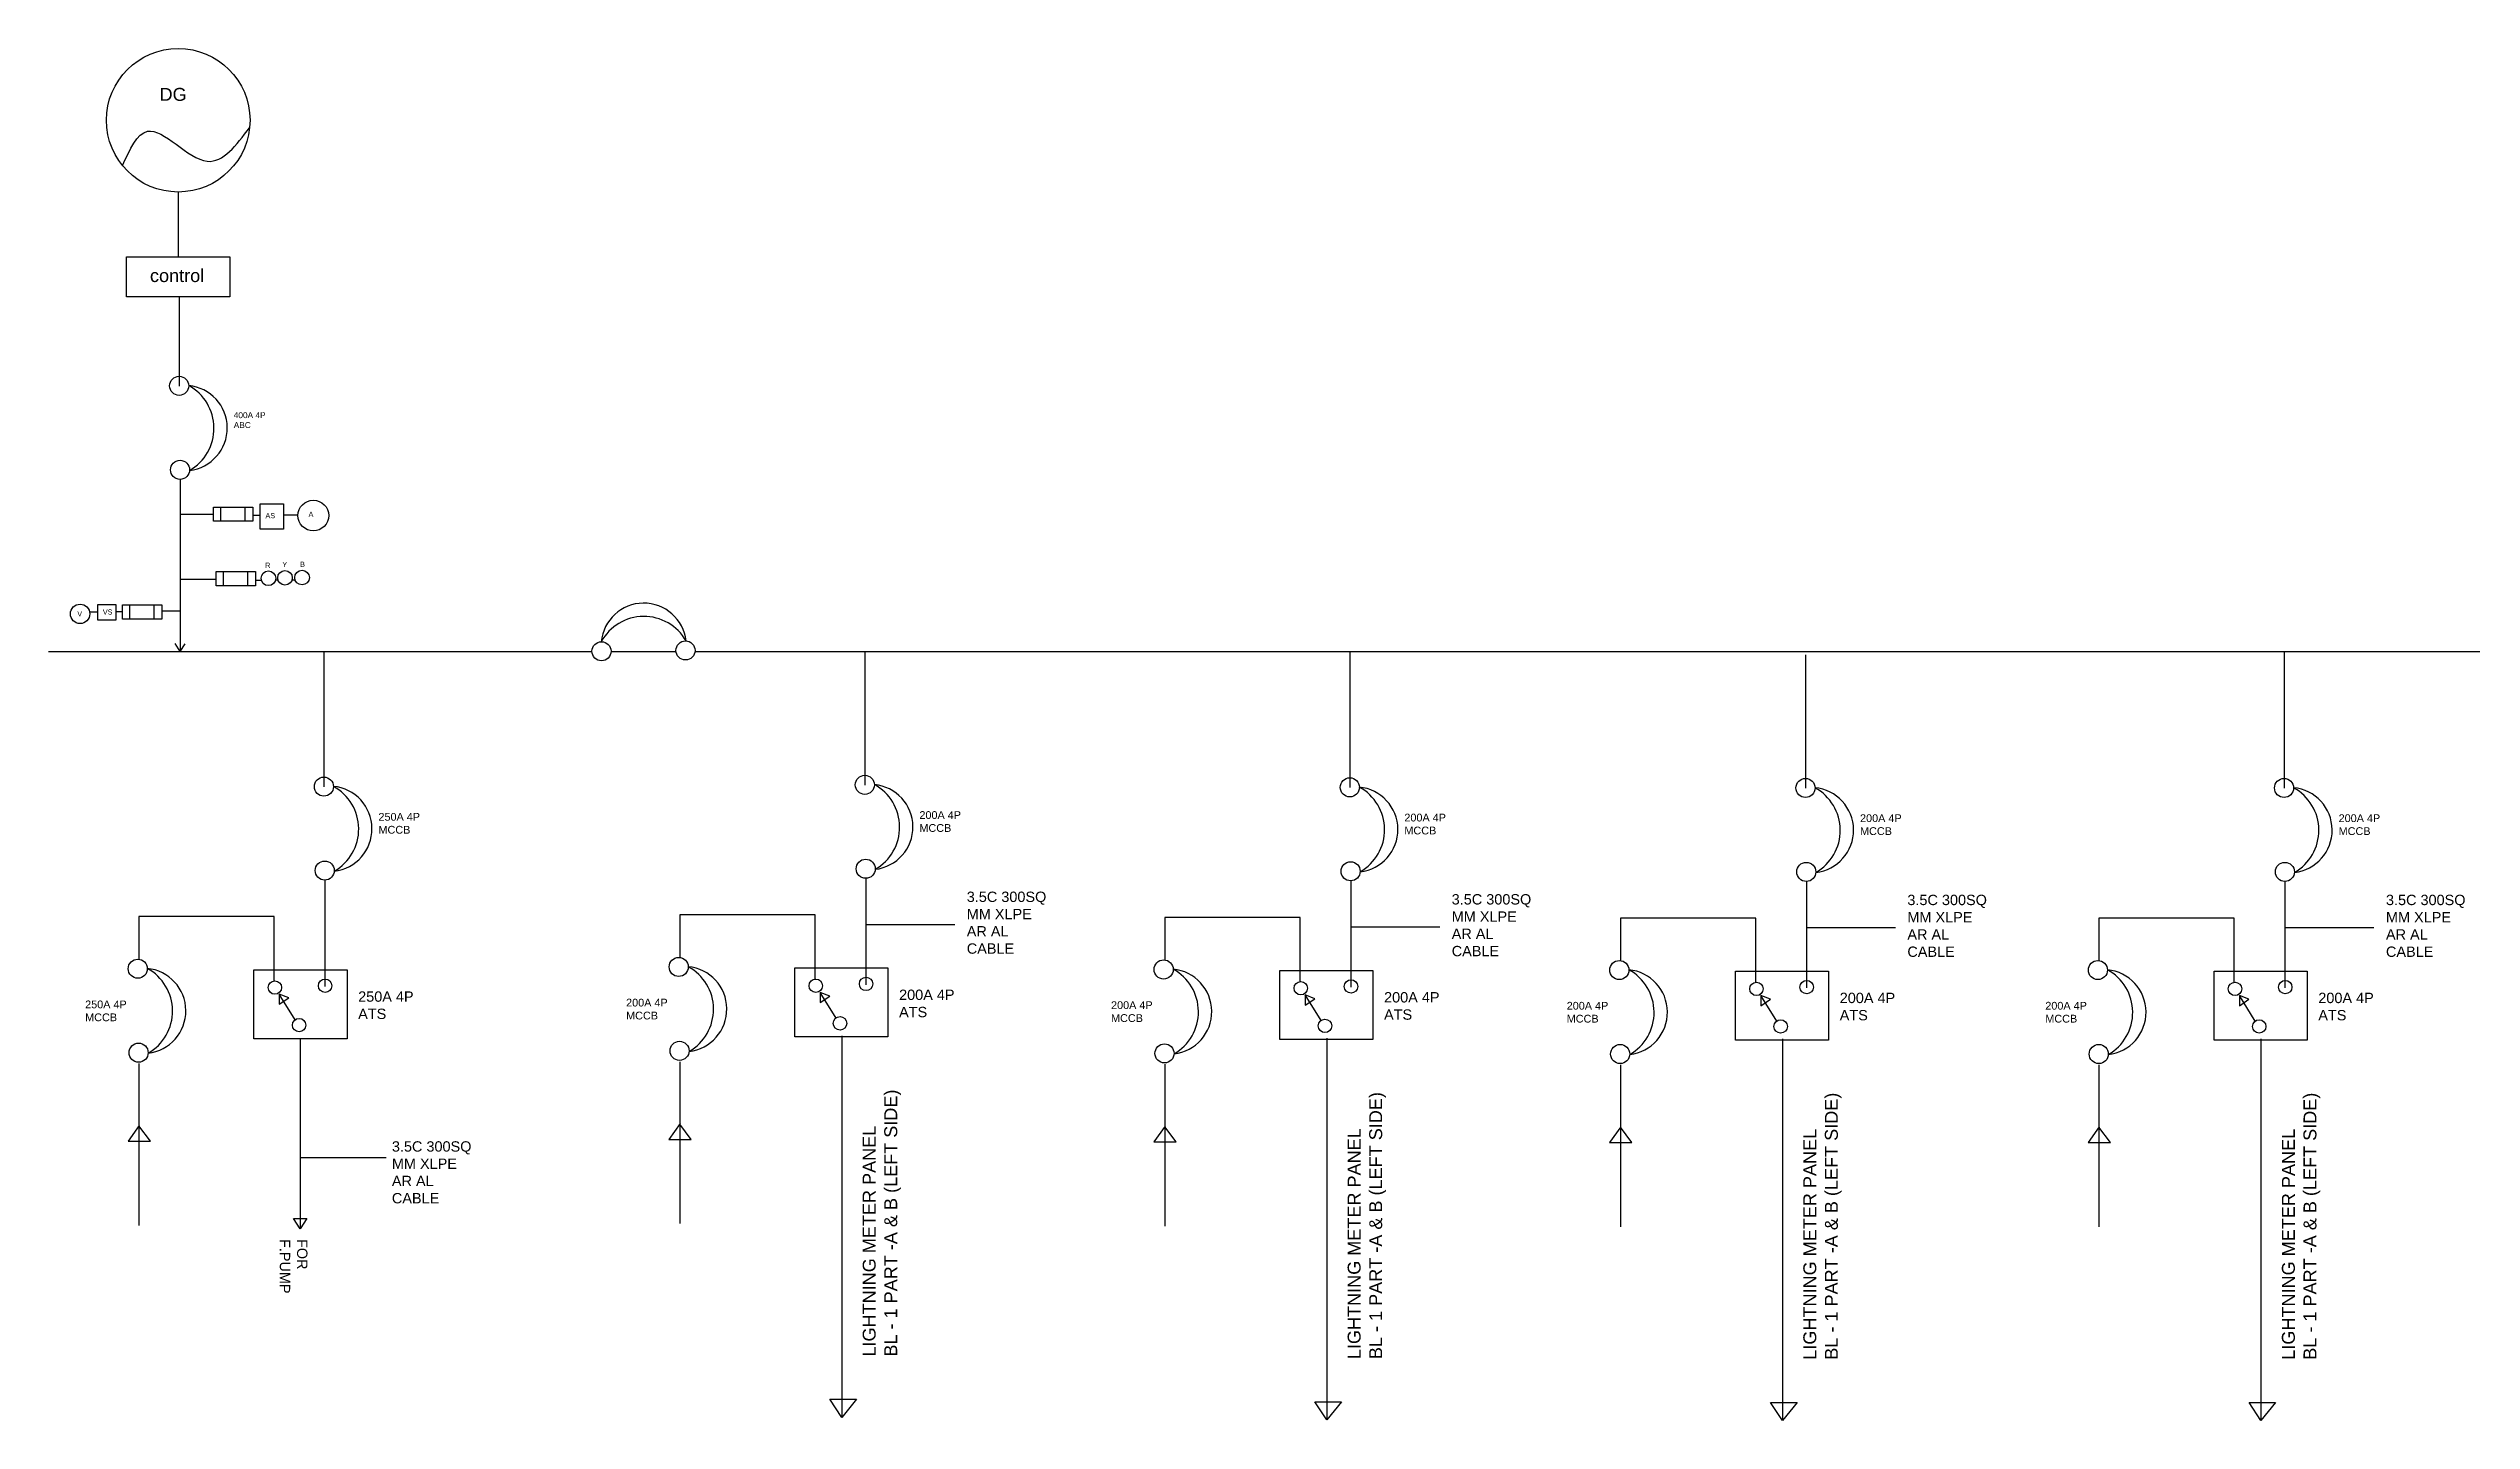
# Model space of a CAD drawing. Header units: inches. Extents: x 12 to 198, y -31 to 23.
# Drawn here: x 11.8 to 105.5, y -30 to 23 of the extents above; entities that cross this region are included whole.
import ezdxf

# ---------------------------------------------------------------- set-up
doc = ezdxf.new("R2010")
doc.units = ezdxf.units.IN
doc.header["$MEASUREMENT"] = 0
doc.styles.add('Annotative', font='arial.ttf')
doc.styles.get("Standard").update_dxf_attribs({"font": 'arial.ttf'})

msp = doc.modelspace()

# ---------------------------------------------------------------- linework, layer by layer
for p, q in [((16.829, 17.485), (16.829, 14.983)), ((16.864, 13.436), (16.864, 9.99)), ((16.905, 6.376), (16.905, -0.274)), ((16.903, 5.037), (18.197, 5.037)), ((18.466, 5.314), (18.466, 4.762)), ((19.402, 5.314), (19.402, 4.762)), ((19.709, 5.003), (19.994, 5.003)), ((19.989, 4.464), (19.989, 5.003)), ((19.994, 5.003), (19.994, 5.434)), ((19.994, 5.434), (20.894, 5.434)), ((20.894, 5.434), (20.894, 4.464)), ((20.896, 5.012), (21.458, 5.012)), ((20.894, 4.464), (19.989, 4.464)), ((18.566, 2.822), (18.566, 2.27)), ((19.502, 2.822), (19.502, 2.27)), ((16.901, 2.526), (18.297, 2.526)), ((19.805, 2.491), (20.043, 2.491)), ((20.589, 2.505), (20.681, 2.505)), ((21.225, 2.505), (21.344, 2.505)), ((13.704, 1.246), (13.406, 1.246)), ((14.668, 1.258), (14.413, 1.258)), ((14.943, 1.536), (14.943, 0.983)), ((15.879, 1.536), (15.879, 0.983)), ((16.9, 1.284), (16.188, 1.284)), ((16.905, -0.274), (16.711, 0.036)), ((16.905, -0.274), (17.101, 0.03)), ((22.459, -0.274), (22.459, -5.503)), ((43.369, -0.274), (43.369, -5.433)), ((62.116, -0.274), (62.116, -5.531)), ((79.73, -0.395), (79.73, -5.555)), ((98.23, -0.274), (98.23, -5.555)), ((22.493, -9.108), (22.493, -13.221)), ((43.404, -9.039), (43.404, -13.152)), ((62.15, -9.137), (62.15, -13.249)), ((79.764, -9.16), (79.764, -13.273)), ((98.264, -9.16), (98.264, -13.273)), ((20.534, -10.521), (15.304, -10.521)), ((15.304, -10.521), (15.304, -12.167)), ((20.534, -13.005), (20.534, -10.521)), ((41.445, -10.451), (36.214, -10.451)), ((36.214, -10.451), (36.214, -12.097)), ((41.445, -12.935), (41.445, -10.451)), ((43.404, -10.818), (46.844, -10.818)), ((60.191, -10.549), (54.96, -10.549)), ((54.96, -10.549), (54.96, -12.195)), ((60.191, -13.033), (60.191, -10.549)), ((62.15, -10.916), (65.591, -10.916)), ((77.805, -10.573), (72.574, -10.573)), ((72.574, -10.573), (72.574, -12.219)), ((77.805, -13.057), (77.805, -10.573)), ((79.764, -10.94), (83.205, -10.94)), ((96.305, -10.573), (91.074, -10.573)), ((91.074, -10.573), (91.074, -12.219)), ((96.305, -13.057), (96.305, -10.573)), ((98.264, -10.94), (101.705, -10.94)), ((21.346, -14.512), (20.731, -13.52)), ((20.731, -13.52), (20.731, -13.91)), ((21.101, -13.665), (20.731, -13.52)), ((20.731, -13.91), (21.101, -13.665)), ((42.257, -14.443), (41.641, -13.451)), ((41.641, -13.451), (41.641, -13.84)), ((42.012, -13.595), (41.641, -13.451)), ((41.641, -13.84), (42.012, -13.595)), ((61.003, -14.54), (60.388, -13.549)), ((60.388, -13.549), (60.388, -13.938)), ((60.758, -13.693), (60.388, -13.549)), ((60.388, -13.938), (60.758, -13.693)), ((78.617, -14.564), (78.002, -13.573)), ((78.002, -13.573), (78.002, -13.962)), ((78.372, -13.717), (78.002, -13.573)), ((78.002, -13.962), (78.372, -13.717)), ((97.117, -14.564), (96.502, -13.573)), ((96.502, -13.573), (96.502, -13.962)), ((96.872, -13.717), (96.502, -13.573)), ((96.502, -13.962), (96.872, -13.717)), ((21.54, -15.253), (21.54, -22.592)), ((42.476, -15.126), (42.476, -29.879)), ((61.222, -15.224), (61.222, -29.976)), ((78.836, -15.248), (78.836, -30)), ((97.336, -15.248), (97.336, -30)), ((15.304, -16.197), (15.304, -22.455)), ((36.214, -16.128), (36.214, -22.386)), ((54.96, -16.226), (54.96, -22.483)), ((72.574, -16.25), (72.574, -22.507)), ((91.074, -16.25), (91.074, -22.507)), ((15.318, -18.593), (14.886, -19.2)), ((15.75, -19.2), (15.304, -18.613)), ((36.229, -18.523), (35.797, -19.131)), ((36.661, -19.131), (36.214, -18.544)), ((54.975, -18.621), (54.543, -19.229)), ((55.407, -19.229), (54.96, -18.642)), ((72.589, -18.645), (72.157, -19.252)), ((73.021, -19.252), (72.574, -18.665)), ((91.089, -18.645), (90.657, -19.252)), ((91.521, -19.252), (91.074, -18.665)), ((14.886, -19.2), (15.75, -19.2)), ((35.797, -19.131), (36.661, -19.131)), ((54.543, -19.229), (55.407, -19.229)), ((72.157, -19.252), (73.021, -19.252)), ((90.657, -19.252), (91.521, -19.252)), ((21.537, -19.83), (24.862, -19.83)), ((21.54, -22.592), (21.289, -22.186)), ((21.289, -22.186), (21.804, -22.186)), ((21.804, -22.186), (21.54, -22.592)), ((42.476, -29.879), (42.016, -29.176)), ((42.016, -29.176), (43.044, -29.176)), ((43.044, -29.176), (42.476, -29.879)), ((61.222, -29.976), (60.763, -29.274)), ((60.763, -29.274), (61.79, -29.274)), ((61.79, -29.274), (61.222, -29.976)), ((78.836, -30), (78.377, -29.298)), ((78.377, -29.298), (79.404, -29.298)), ((79.404, -29.298), (78.836, -30)), ((97.336, -30), (96.877, -29.298)), ((96.877, -29.298), (97.904, -29.298)), ((97.904, -29.298), (97.336, -30))]:
    msp.add_line(p, q)
at = {"lineweight": 30}
for p, q in [((11.811, -0.274), (32.822, -0.274)), ((33.559, -0.274), (36.07, -0.274)), ((36.802, -0.274), (193.072, -0.274))]:
    msp.add_line(p, q, dxfattribs=at)
for points in [[(14.832, 14.991), (18.827, 14.991), (18.826, 13.44), (14.832, 13.44)], [(18.197, 5.312), (19.711, 5.312), (19.711, 4.762), (18.197, 4.762)], [(18.297, 2.82), (19.811, 2.82), (19.811, 2.27), (18.297, 2.27)], [(13.714, 1.551), (14.413, 1.551), (14.413, 0.943), (13.714, 0.943)], [(14.674, 1.534), (16.188, 1.534), (16.188, 0.983), (14.674, 0.983)], [(19.756, -12.574), (23.352, -12.574), (23.352, -15.242), (19.756, -15.242)], [(40.667, -12.504), (44.263, -12.504), (44.263, -15.173), (40.667, -15.173)], [(59.413, -12.602), (63.009, -12.602), (63.009, -15.27), (59.413, -15.27)], [(77.027, -12.626), (80.623, -12.626), (80.623, -15.294), (77.027, -15.294)], [(95.527, -12.626), (99.123, -12.626), (99.123, -15.294), (95.527, -15.294)]]:
    msp.add_lwpolyline(points, close=True)
for centre, radius in [((16.827, 20.267), 2.775), ((16.864, 9.999), 0.369), ((16.897, 6.753), 0.369), ((22.05, 4.984), 0.593), ((20.316, 2.56), 0.282), ((20.954, 2.577), 0.282), ((21.614, 2.587), 0.282), ((13.035, 1.184), 0.376), ((33.19, -0.261), 0.369), ((36.436, -0.229), 0.369), ((22.459, -5.494), 0.369), ((43.369, -5.425), 0.369), ((62.116, -5.522), 0.369), ((79.73, -5.546), 0.369), ((98.23, -5.546), 0.369), ((22.491, -8.739), 0.369), ((43.402, -8.67), 0.369), ((62.148, -8.768), 0.369), ((79.762, -8.791), 0.369), ((98.262, -8.791), 0.369), ((15.263, -12.533), 0.369), ((36.174, -12.464), 0.369), ((20.563, -13.261), 0.259), ((22.506, -13.191), 0.259), ((41.474, -13.191), 0.259), ((43.416, -13.122), 0.259), ((54.92, -12.562), 0.369), ((60.22, -13.289), 0.259), ((62.163, -13.219), 0.259), ((72.534, -12.585), 0.369), ((77.834, -13.313), 0.259), ((79.777, -13.243), 0.259), ((91.034, -12.585), 0.369), ((96.334, -13.313), 0.259), ((98.277, -13.243), 0.259), ((21.499, -14.714), 0.259), ((42.41, -14.645), 0.259), ((61.156, -14.743), 0.259), ((78.77, -14.766), 0.259), ((97.27, -14.766), 0.259), ((15.296, -15.779), 0.369), ((36.207, -15.709), 0.369), ((54.953, -15.807), 0.369), ((72.567, -15.831), 0.369), ((91.067, -15.831), 0.369)]:
    msp.add_circle(centre, radius)
for centre, radius, start, end in [((17.077, 8.368), 1.647, 276.57217, 84.61162), ((16.334, 8.361), 1.876, 299.7499, 61.38144), ((34.821, -0.049), 1.647, 6.57217, 174.61162), ((34.828, -0.791), 1.876, 29.7499, 151.38144), ((22.671, -7.124), 1.647, 276.57217, 84.61162), ((21.929, -7.132), 1.876, 299.7499, 61.38144), ((43.582, -7.055), 1.647, 276.57217, 84.61162), ((42.839, -7.062), 1.876, 299.7499, 61.38144), ((62.328, -7.153), 1.647, 276.57217, 84.61162), ((61.585, -7.16), 1.876, 299.7499, 61.38144), ((79.942, -7.176), 1.647, 276.57217, 84.61162), ((79.199, -7.184), 1.876, 299.7499, 61.38144), ((98.442, -7.176), 1.647, 276.57217, 84.61162), ((97.699, -7.184), 1.876, 299.7499, 61.38144), ((15.476, -14.164), 1.647, 276.57217, 84.61162), ((14.733, -14.171), 1.876, 299.7499, 61.38144), ((36.386, -14.094), 1.647, 276.57217, 84.61162), ((35.644, -14.102), 1.876, 299.7499, 61.38144), ((55.133, -14.192), 1.647, 276.57217, 84.61162), ((54.39, -14.199), 1.876, 299.7499, 61.38144), ((72.747, -14.216), 1.647, 276.57217, 84.61162), ((72.004, -14.223), 1.876, 299.7499, 61.38144), ((91.247, -14.216), 1.647, 276.57217, 84.61162), ((90.504, -14.223), 1.876, 299.7499, 61.38144)]:
    msp.add_arc(centre, radius, start, end)
msp.add_spline([(14.675, 18.515), (15.639, 19.838), (17.951, 18.681), (19.587, 19.979)], degree=3)

# ---------------------------------------------------------------- texts
at = {"attachment_point": 1}
for s, width, heights, insert, char_height in [('DG', 1.06455, [0.746], (16.105, 21.517), 0.5), ('400A 4P\\PABC', 1.94006, [0], (18.973, 8.981), 0.23), ('AS', 0.78527, [0], (20.199, 5.082), 0.2), ('A', 0.78527, [0], (21.865, 5.133), 0.2), ('R', 0.44892, [0], (20.19, 3.162), 0.2), ('Y', 0.44892, [0], (20.854, 3.191), 0.2), ('B', 0.44892, [0], (21.539, 3.202), 0.2), ('V', 0.44012, [0], (12.927, 1.285), 0.2), ('VS', 0.44012, [0], (13.913, 1.356), 0.2), ('250A 4P\\PMCCB', 1.94006, [0], (24.568, -6.512), 0.3), ('200A 4P\\PMCCB', 1.94006, [0], (45.478, -6.443), 0.3), ('200A 4P\\PMCCB', 1.94006, [0], (64.225, -6.541), 0.3), ('200A 4P\\PMCCB', 1.94006, [0], (81.839, -6.564), 0.3), ('200A 4P\\PMCCB', 1.94006, [0], (100.339, -6.564), 0.3), ('3.5C 300SQ\\PMM XLPE\\PAR AL\\PCABLE', 4.19251, [0], (47.309, -9.553), 0.4), ('3.5C 300SQ\\PMM XLPE\\PAR AL\\PCABLE', 4.19251, [0], (66.055, -9.651), 0.4), ('3.5C 300SQ\\PMM XLPE\\PAR AL\\PCABLE', 4.19251, [0], (83.669, -9.675), 0.4), ('3.5C 300SQ\\PMM XLPE\\PAR AL\\PCABLE', 4.19251, [0], (102.169, -9.675), 0.4), ('250A 4P\\PMCCB', 1.94006, [0], (13.229, -13.763), 0.3), ('250A 4P\\PATS', 3.00422, [1.437], (23.783, -13.41), 0.4), ('200A 4P\\PMCCB', 1.94006, [0], (34.14, -13.694), 0.3), ('200A 4P\\PATS', 3.00422, [1.437], (44.693, -13.341), 0.4), ('200A 4P\\PMCCB', 1.94006, [0], (52.886, -13.792), 0.3), ('200A 4P\\PATS', 3.00422, [1.437], (63.44, -13.438), 0.4), ('200A 4P\\PMCCB', 1.94006, [0], (70.5, -13.815), 0.3), ('200A 4P\\PATS', 3.00422, [1.437], (81.054, -13.462), 0.4), ('200A 4P\\PMCCB', 1.94006, [0], (89, -13.815), 0.3), ('200A 4P\\PATS', 3.00422, [1.437], (99.554, -13.462), 0.4), ('3.5C 300SQ\\PMM XLPE\\PAR AL\\PCABLE', 4.19251, [0], (25.087, -19.204), 0.4)]:
    msp.add_mtext_dynamic_manual_height_columns(s, width=width, gutter_width=1, heights=heights, dxfattribs=dict(at, insert=insert, char_height=char_height))
at = {"insert": (15.736, 14.512), "char_height": 0.5, "width": 3.11254, "attachment_point": 1, "style": 'Annotative'}
msp.add_mtext('control', dxfattribs=at)
at = {"attachment_point": 1}
for s, width, heights, insert, char_height, rotation in [('LIGHTNING METER PANEL\\PBL - 1 PART -A & B (LEFT SIDE)', 12.43082, [2.551], (43.287, -27.528), 0.5, 90), ('LIGHTNING METER PANEL\\PBL - 1 PART -A & B (LEFT SIDE)', 12.43082, [2.551], (62.033, -27.626), 0.5, 90), ('LIGHTNING METER PANEL\\PBL - 1 PART -A & B (LEFT SIDE)', 12.43082, [2.551], (79.647, -27.649), 0.5, 90), ('LIGHTNING METER PANEL\\PBL - 1 PART -A & B (LEFT SIDE)', 12.43082, [2.551], (98.147, -27.649), 0.5, 90), ('FOR F.PUMP', 1.90794, [1.199], (21.822, -22.982), 0.4, 270)]:
    msp.add_mtext_dynamic_manual_height_columns(s, width=width, gutter_width=1, heights=heights, dxfattribs=dict(at, insert=insert, char_height=char_height, rotation=rotation))

doc.saveas('drawing.dxf')
